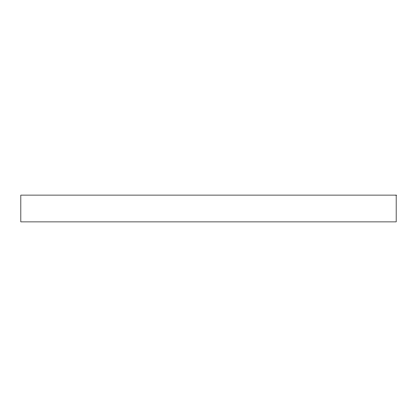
<?xml version="1.0" encoding="UTF-8"?>
<svg xmlns="http://www.w3.org/2000/svg" width="417" height="417" viewBox="0 0 417 417"><rect width="100%" height="100%" fill="white"/><g stroke="black" fill="none" stroke-linecap="round" stroke-linejoin="round"><path stroke-width="0.63" d="M396.15 195.099L20.85 195.099L20.85 221.901L396.15 221.901L396.15 195.099"/></g></svg>
